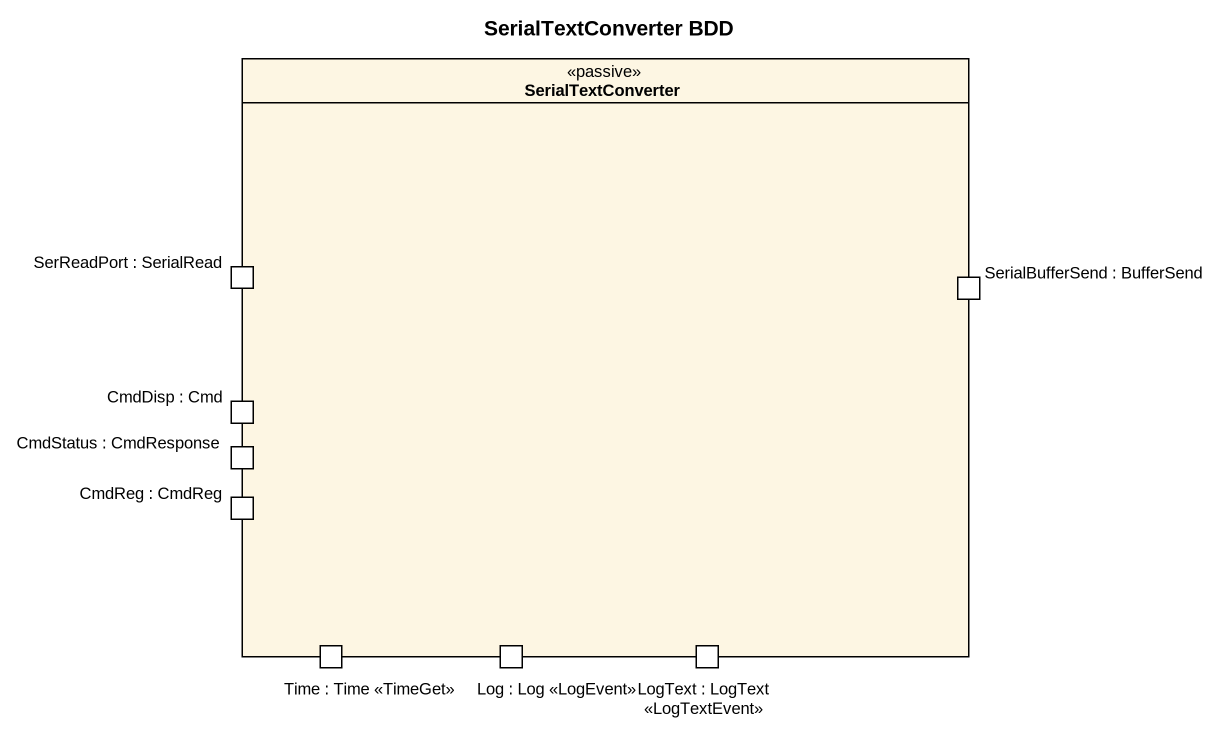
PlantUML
@startuml
title SerialTextConverter BDD
rectangle SerialTextConverter <<passive>> {
  port "SerReadPort : SerialRead" as SerReadPort_SerialRead
  port "SerialBufferSend : BufferSend" as SerialBufferSend_BufferSend
  port "CmdDisp : Cmd" as CmdDisp_Cmd
  port "CmdReg : CmdReg" as CmdReg_CmdReg
  port "CmdStatus : CmdResponse" as CmdStatus_CmdResponse
  port "Time : Time <<TimeGet>>" as Time_Time_TimeGet
  port "Log : Log <<LogEvent>>" as Log_Log_LogEvent
  port "LogText : LogText <<LogTextEvent>>" as LogText_LogText_LogTextEvent
}
@enduml
